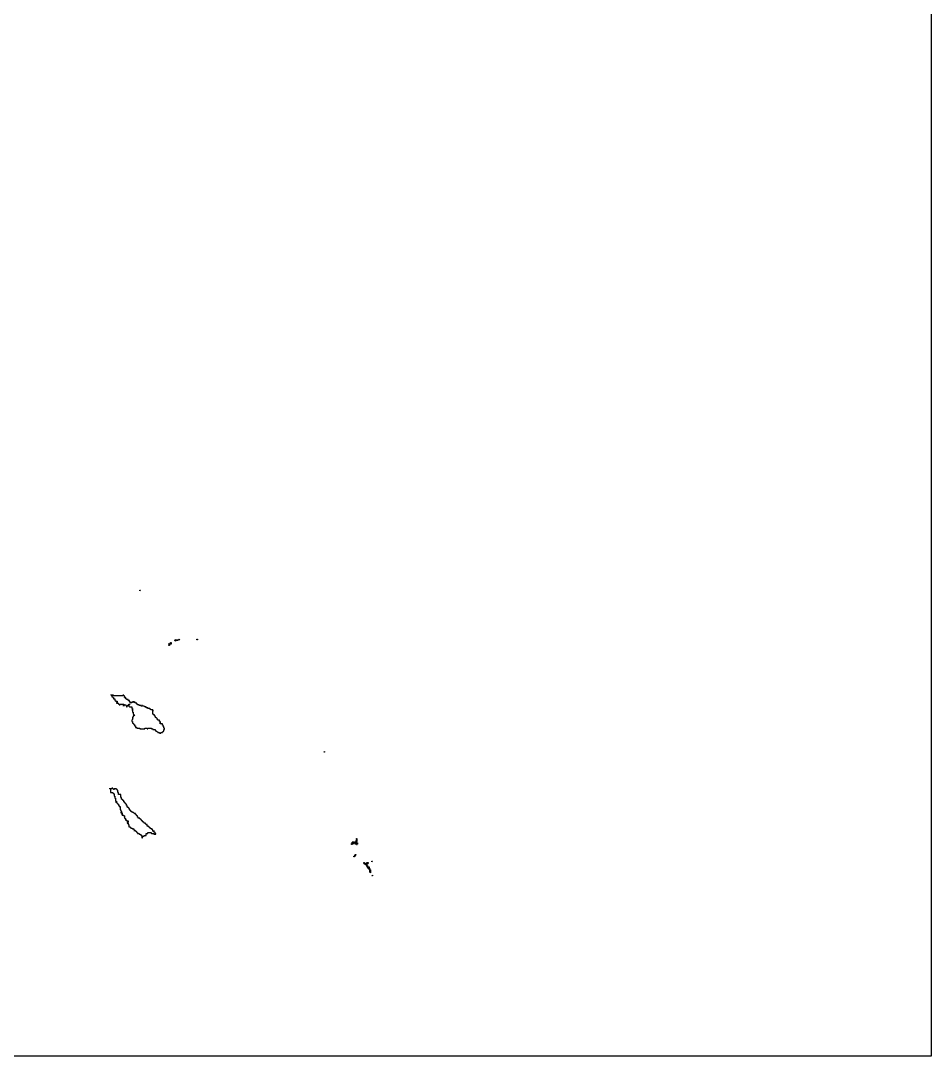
# Model space of a CAD drawing. Extents: x 7 to 605, y 7 to 778.
# Drawn here: x 305.9 to 605.2, y 7.1 to 347.2 of the extents above; entities that cross this region are included whole.
import ezdxf

# ---------------------------------------------------------------- set-up
doc = ezdxf.new("R2010")
doc.units = 0
doc.header["$MEASUREMENT"] = 0
doc.layers.add('STATE', color=7, linetype='CONTINUOUS')

# ---------------------------------------------------------------- blocks, each defined once
blk = doc.blocks.new('BLOCK_2')
at = {"layer": 'STATE'}
for points in [[(6.72, 7.12), (6.72, 778.08), (605.17, 778.08), (605.17, 7.12), (6.72, 7.12)], [(345.06, 160.02), (345.06, 160.26), (345.3, 160.26), (345.06, 160.02)], [(355.13, 142.49), (355.13, 142.73), (355.13, 142.97), (355.38, 142.97), (355.38, 142.73), (355.38, 142.49), (355.13, 142.49)], [(356.81, 143.45), (356.57, 143.69), (356.57, 143.93), (356.81, 143.69), (356.81, 143.45)], [(357.29, 143.69), (356.81, 143.93), (357.29, 143.93), (357.54, 143.93), (357.54, 143.69), (357.29, 143.69)], [(357.77, 143.93), (358.01, 144.17), (358.25, 143.93), (358.01, 143.93), (357.77, 143.93)], [(363.77, 143.93), (363.77, 144.17), (364.01, 144.17), (364.01, 143.93), (363.77, 143.93)], [(354.66, 142.49), (354.66, 142.73), (354.89, 142.49), (354.66, 142.49)], [(354.66, 142.01), (354.66, 142.25), (354.89, 142.25), (354.89, 142.01), (354.66, 142.01)], [(354.89, 142.49), (354.89, 142.73), (355.13, 142.49), (354.89, 142.49)], [(405.53, 106.97), (405.77, 107.21), (405.77, 106.97), (405.53, 106.97)], [(416.32, 78.41), (416.32, 78.65), (416.56, 78.65), (416.32, 78.41)], [(414.64, 76.73), (414.64, 76.97), (414.88, 76.97), (414.88, 76.73), (414.64, 76.73)], [(414.88, 76.97), (414.88, 77.21), (414.88, 77.45), (415.12, 77.45), (415.36, 77.45), (415.36, 77.21), (415.36, 76.97), (415.12, 76.97), (414.88, 76.97)], [(415.36, 72.65), (415.36, 72.89), (415.6, 72.89), (415.84, 73.13), (415.84, 73.37), (416.08, 73.37), (416.08, 73.13), (415.84, 73.13), (415.84, 72.89), (415.6, 72.89), (415.6, 72.65), (415.36, 72.65)], [(418.72, 70.49), (418.72, 70.73), (418.96, 70.73), (418.96, 70.49), (418.72, 70.49)], [(419.2, 70.01), (419.2, 70.25), (418.96, 70.25), (418.96, 70.49), (419.2, 70.49), (419.44, 70.49), (419.68, 70.49), (419.68, 70.73), (419.92, 70.73), (420.16, 70.73), (420.16, 70.49), (419.92, 70.49), (419.92, 70.25), (419.68, 70.25), (419.68, 70.01), (419.68, 69.77), (419.92, 69.77), (419.92, 69.53), (419.92, 69.29), (420.16, 69.29), (420.4, 69.29), (420.4, 69.05), (420.16, 68.81), (419.68, 69.53), (419.44, 70.01), (419.2, 70.01)], [(420.64, 67.61), (420.64, 67.85), (420.64, 68.09), (420.4, 68.57), (420.16, 68.81), (420.4, 68.81), (420.64, 68.81), (420.64, 68.57), (420.64, 68.33), (420.88, 68.33), (420.88, 68.09), (420.88, 67.85), (420.88, 67.61), (420.88, 67.37), (420.64, 67.61)], [(421.36, 70.97), (421.36, 71.21), (421.6, 71.21), (421.36, 70.97)], [(421.36, 66.41), (421.6, 66.65), (421.6, 66.41), (421.36, 66.41)]]:
    blk.add_lwpolyline(points, dxfattribs=at)
at = {"layer": 'STATE', "color": 2}
for points, knots in [([(335.7, 125.69), (335.7, 125.69), (335.94, 125.69), (335.94, 125.69), (335.94, 125.69), (336.18, 125.69), (336.18, 125.69), (336.18, 125.69), (336.42, 125.69), (336.42, 125.69), (336.42, 125.69), (336.42, 125.45), (336.42, 125.45), (336.42, 125.45), (336.42, 125.69), (336.42, 125.69), (336.42, 125.69), (336.42, 125.45), (336.42, 125.45), (336.42, 125.45), (336.66, 125.45), (336.66, 125.45), (336.66, 125.45), (336.9, 125.45), (336.9, 125.45), (336.9, 125.45), (337.14, 125.45), (337.14, 125.45), (337.14, 125.45), (337.38, 125.45), (337.38, 125.45), (337.38, 125.45), (337.62, 125.45), (337.62, 125.45), (337.62, 125.45), (337.86, 125.45), (337.86, 125.45), (337.86, 125.45), (337.86, 125.69), (337.86, 125.69), (337.86, 125.69), (337.86, 125.45), (337.86, 125.45), (337.86, 125.45), (338.1, 125.45), (338.1, 125.45), (338.1, 125.45), (338.34, 125.45), (338.34, 125.45), (338.34, 125.45), (338.58, 125.45), (338.58, 125.45), (338.58, 125.45), (338.82, 125.45), (338.82, 125.45), (338.82, 125.45), (339.06, 125.45), (339.06, 125.45), (339.06, 125.45), (339.3, 125.45), (339.3, 125.45), (339.3, 125.45), (339.54, 125.45), (339.54, 125.45), (339.54, 125.45), (339.54, 125.69), (339.54, 125.69), (339.54, 125.69), (339.78, 125.69), (339.78, 125.69), (339.78, 125.69), (339.78, 125.45), (339.78, 125.45), (339.78, 125.45), (340.02, 125.45), (340.02, 125.45), (340.02, 125.45), (340.02, 125.21), (340.02, 125.21), (340.02, 125.21), (340.02, 124.97), (340.02, 124.97), (340.02, 124.97), (340.26, 124.97), (340.26, 124.97), (340.26, 124.97), (340.26, 124.73), (340.26, 124.73), (340.26, 124.73), (340.26, 124.97), (340.26, 124.97), (340.26, 124.97), (340.5, 124.97), (340.5, 124.97), (340.5, 124.97), (340.5, 124.73), (340.5, 124.73), (340.5, 124.73), (340.5, 124.49), (340.5, 124.49), (340.5, 124.49), (340.74, 124.49), (340.74, 124.49), (340.74, 124.49), (340.74, 124.25), (340.74, 124.25), (340.74, 124.25), (340.98, 124.25), (340.98, 124.25), (340.98, 124.25), (341.22, 124.25), (341.22, 124.25), (341.22, 124.25), (341.22, 124.01), (341.22, 124.01), (341.22, 124.01), (341.46, 124.01), (341.46, 124.01), (341.46, 124.01), (341.7, 124.01), (341.7, 124.01), (341.7, 124.01), (341.7, 123.77), (341.7, 123.77), (341.7, 123.77), (341.46, 123.77), (341.46, 123.77), (341.46, 123.77), (341.7, 123.77), (341.7, 123.77), (341.7, 123.77), (341.7, 123.53), (341.7, 123.53), (341.7, 123.53), (341.94, 123.53), (341.94, 123.53), (341.94, 123.53), (341.94, 123.29), (341.94, 123.29), (341.94, 123.29), (341.7, 123.29), (341.7, 123.29), (341.7, 123.29), (341.94, 123.29), (341.94, 123.29), (341.94, 123.29), (342.18, 123.05), (342.18, 123.05), (342.18, 123.05), (342.18, 123.29), (342.18, 123.29), (342.18, 123.29), (342.42, 123.29), (342.42, 123.29), (342.42, 123.29), (342.18, 123.29), (342.18, 123.29), (342.18, 123.29), (342.42, 123.29), (342.42, 123.29), (342.42, 123.29), (342.42, 123.53), (342.42, 123.53), (342.42, 123.53), (342.42, 123.29), (342.42, 123.29), (342.42, 123.29), (342.66, 123.29), (342.66, 123.29), (342.66, 123.29), (342.66, 123.53), (342.66, 123.53), (342.66, 123.53), (342.9, 123.53), (342.9, 123.53), (342.9, 123.53), (343.14, 123.53), (343.14, 123.53), (343.14, 123.53), (343.14, 123.77), (343.14, 123.77), (343.14, 123.77), (343.14, 123.53), (343.14, 123.53), (343.14, 123.53), (343.14, 123.29), (343.14, 123.29), (343.14, 123.29), (343.38, 123.29), (343.38, 123.29), (343.38, 123.29), (343.62, 123.29), (343.62, 123.29), (343.62, 123.29), (343.62, 123.05), (343.62, 123.05), (343.62, 123.05), (343.86, 123.05), (343.86, 123.05), (343.86, 123.05), (344.1, 123.05), (344.1, 123.05), (344.1, 123.05), (344.1, 122.81), (344.1, 122.81), (344.1, 122.81), (344.34, 122.81), (344.34, 122.81), (344.34, 122.81), (344.34, 122.57), (344.34, 122.57), (344.34, 122.57), (344.58, 122.57), (344.58, 122.57), (344.58, 122.57), (344.82, 122.57), (344.82, 122.57), (344.82, 122.57), (344.82, 122.33), (344.82, 122.33), (344.82, 122.33), (345.06, 122.33), (345.06, 122.33), (345.06, 122.33), (345.3, 122.33), (345.3, 122.33), (345.3, 122.33), (345.54, 122.33), (345.54, 122.33), (345.54, 122.33), (345.54, 122.09), (345.54, 122.09), (345.54, 122.09), (345.78, 122.09), (345.78, 122.09), (345.78, 122.09), (345.78, 122.33), (345.78, 122.33), (345.78, 122.33), (346.02, 122.33), (346.02, 122.33), (346.02, 122.33), (346.02, 122.09), (346.02, 122.09), (346.02, 122.09), (346.26, 122.09), (346.26, 122.09), (346.26, 122.09), (346.5, 122.09), (346.5, 122.09), (346.5, 122.09), (346.74, 121.85), (346.74, 121.85), (346.74, 121.85), (346.98, 121.85), (346.98, 121.85), (346.98, 121.85), (347.22, 121.85), (347.22, 121.85), (347.22, 121.85), (347.22, 121.61), (347.22, 121.61), (347.22, 121.61), (347.46, 121.61), (347.46, 121.61), (347.46, 121.61), (347.7, 121.61), (347.7, 121.61), (347.7, 121.61), (347.7, 121.37), (347.7, 121.37), (347.7, 121.37), (347.94, 121.37), (347.94, 121.37), (347.94, 121.37), (348.18, 121.61), (348.18, 121.61), (348.18, 121.61), (348.18, 121.37), (348.18, 121.37), (348.18, 121.37), (348.42, 121.37), (348.42, 121.37), (348.42, 121.37), (348.42, 121.13), (348.42, 121.13), (348.42, 121.13), (348.66, 121.13), (348.66, 121.13), (348.66, 121.13), (348.66, 120.89), (348.66, 120.89), (348.66, 120.89), (348.9, 120.89), (348.9, 120.89), (348.9, 120.89), (348.9, 121.13), (348.9, 121.13), (348.9, 121.13), (348.9, 120.89), (348.9, 120.89), (348.9, 120.89), (349.14, 120.89), (349.14, 120.89), (349.14, 120.89), (349.38, 120.89), (349.38, 120.89), (349.38, 120.89), (349.38, 120.65), (349.38, 120.65), (349.38, 120.65), (349.62, 120.65), (349.62, 120.65), (349.62, 120.65), (349.38, 120.65), (349.38, 120.65), (349.38, 120.65), (349.38, 120.41), (349.38, 120.41), (349.38, 120.41), (349.38, 120.17), (349.38, 120.17), (349.38, 120.17), (349.38, 119.93), (349.38, 119.93), (349.38, 119.93), (349.38, 119.69), (349.38, 119.69), (349.38, 119.69), (349.38, 119.45), (349.38, 119.45), (349.38, 119.45), (349.62, 119.45), (349.62, 119.45), (349.62, 119.45), (349.62, 119.21), (349.62, 119.21), (349.62, 119.21), (349.86, 119.21), (349.86, 119.21), (349.86, 119.21), (349.86, 118.97), (349.86, 118.97), (349.86, 118.97), (350.1, 118.97), (350.1, 118.97), (350.1, 118.97), (350.1, 118.73), (350.1, 118.73), (350.1, 118.73), (350.1, 118.49), (350.1, 118.49), (350.1, 118.49), (350.34, 118.49), (350.34, 118.49), (350.34, 118.49), (350.34, 118.25), (350.34, 118.25), (350.34, 118.25), (350.58, 118.25), (350.58, 118.25), (350.58, 118.25), (350.82, 118.01), (350.82, 118.01), (350.82, 118.01), (350.82, 117.77), (350.82, 117.77), (350.82, 117.77), (351.06, 117.77), (351.06, 117.77), (351.06, 117.77), (351.06, 117.53), (351.06, 117.53), (351.06, 117.53), (351.3, 117.53), (351.3, 117.53), (351.3, 117.53), (351.54, 117.53), (351.54, 117.53), (351.54, 117.53), (351.54, 117.29), (351.54, 117.29), (351.54, 117.29), (351.54, 117.05), (351.54, 117.05), (351.54, 117.05), (351.78, 117.05), (351.78, 117.05), (351.78, 117.05), (351.78, 116.81), (351.78, 116.81), (351.78, 116.81), (352.02, 116.81), (352.02, 116.81), (352.02, 116.81), (351.78, 116.81), (351.78, 116.81), (351.78, 116.81), (351.78, 116.57), (351.78, 116.57), (351.78, 116.57), (351.78, 116.33), (351.78, 116.33), (351.78, 116.33), (352.02, 116.33), (352.02, 116.33), (352.02, 116.33), (352.02, 116.57), (352.02, 116.57), (352.02, 116.57), (352.02, 116.33), (352.02, 116.33), (352.02, 116.33), (352.26, 116.33), (352.26, 116.33), (352.26, 116.33), (352.5, 116.33), (352.5, 116.33), (352.5, 116.33), (352.5, 116.09), (352.5, 116.09), (352.5, 116.09), (352.5, 115.85), (352.5, 115.85), (352.5, 115.85), (352.74, 115.85), (352.74, 115.85), (352.74, 115.85), (352.74, 115.61), (352.74, 115.61), (352.74, 115.61), (352.98, 115.37), (352.98, 115.37), (352.98, 115.37), (352.98, 115.13), (352.98, 115.13), (352.98, 115.13), (352.98, 114.89), (352.98, 114.89), (352.98, 114.89), (353.21, 114.89), (353.21, 114.89), (353.21, 114.89), (353.21, 114.65), (353.21, 114.65), (353.21, 114.65), (353.21, 114.41), (353.21, 114.41), (353.21, 114.41), (352.98, 114.41), (352.98, 114.41), (352.98, 114.41), (352.98, 114.17), (352.98, 114.17), (352.98, 114.17), (352.98, 113.93), (352.98, 113.93), (352.98, 113.93), (352.74, 113.93), (352.74, 113.93), (352.74, 113.93), (352.74, 113.69), (352.74, 113.69), (352.74, 113.69), (352.5, 113.69), (352.5, 113.69), (352.5, 113.69), (352.5, 113.45), (352.5, 113.45), (352.5, 113.45), (352.26, 113.45), (352.26, 113.45), (352.26, 113.45), (352.02, 113.45), (352.02, 113.45), (352.02, 113.45), (352.02, 113.21), (352.02, 113.21), (352.02, 113.21), (351.78, 113.21), (351.78, 113.21), (351.78, 113.21), (351.54, 113.21), (351.54, 113.21), (351.54, 113.21), (351.54, 113.45), (351.54, 113.45), (351.54, 113.45), (351.3, 113.45), (351.3, 113.45), (351.3, 113.45), (351.06, 113.45), (351.06, 113.45), (351.06, 113.45), (351.06, 113.69), (351.06, 113.69), (351.06, 113.69), (350.82, 113.69), (350.82, 113.69), (350.82, 113.69), (350.58, 113.93), (350.58, 113.93), (350.58, 113.93), (350.34, 113.93), (350.34, 113.93), (350.34, 113.93), (350.34, 114.17), (350.34, 114.17), (350.34, 114.17), (350.1, 114.17), (350.1, 114.17), (350.1, 114.17), (350.1, 114.41), (350.1, 114.41), (350.1, 114.41), (349.86, 114.41), (349.86, 114.41), (349.86, 114.41), (349.62, 114.41), (349.62, 114.41), (349.62, 114.41), (349.38, 114.41), (349.38, 114.41), (349.38, 114.41), (349.38, 114.65), (349.38, 114.65), (349.38, 114.65), (349.14, 114.65), (349.14, 114.65), (349.14, 114.65), (348.9, 114.65), (348.9, 114.65), (348.9, 114.65), (348.9, 114.89), (348.9, 114.89), (348.9, 114.89), (348.66, 114.89), (348.66, 114.89), (348.66, 114.89), (348.42, 114.89), (348.42, 114.89), (348.42, 114.89), (348.18, 114.89), (348.18, 114.89), (348.18, 114.89), (347.94, 114.89), (347.94, 114.89), (347.94, 114.89), (347.94, 114.65), (347.94, 114.65), (347.94, 114.65), (347.94, 114.89), (347.94, 114.89), (347.94, 114.89), (347.7, 114.89), (347.7, 114.89), (347.7, 114.89), (347.7, 114.65), (347.7, 114.65), (347.7, 114.65), (347.46, 114.65), (347.46, 114.65), (347.46, 114.65), (347.46, 114.89), (347.46, 114.89), (347.46, 114.89), (347.22, 114.89), (347.22, 114.89), (347.22, 114.89), (346.98, 114.89), (346.98, 114.89), (346.98, 114.89), (346.74, 114.89), (346.74, 114.89), (346.74, 114.89), (346.74, 114.65), (346.74, 114.65), (346.74, 114.65), (346.5, 114.65), (346.5, 114.65), (346.5, 114.65), (346.26, 114.65), (346.26, 114.65), (346.26, 114.65), (346.02, 114.65), (346.02, 114.65), (346.02, 114.65), (345.78, 114.65), (345.78, 114.65), (345.78, 114.65), (345.54, 114.65), (345.54, 114.65), (345.54, 114.65), (345.3, 114.65), (345.3, 114.65), (345.3, 114.65), (345.06, 114.65), (345.06, 114.65), (345.06, 114.65), (345.06, 114.89), (345.06, 114.89), (345.06, 114.89), (344.82, 114.89), (344.82, 114.89), (344.82, 114.89), (344.58, 114.89), (344.58, 114.89), (344.58, 114.89), (344.34, 114.89), (344.34, 114.89), (344.34, 114.89), (344.1, 114.89), (344.1, 114.89), (344.1, 114.89), (344.1, 115.13), (344.1, 115.13), (344.1, 115.13), (343.86, 115.13), (343.86, 115.13), (343.86, 115.13), (343.62, 115.13), (343.62, 115.13), (343.62, 115.13), (343.62, 115.37), (343.62, 115.37), (343.62, 115.37), (343.62, 115.61), (343.62, 115.61), (343.62, 115.61), (343.38, 115.61), (343.38, 115.61), (343.38, 115.61), (343.38, 115.85), (343.38, 115.85), (343.38, 115.85), (343.38, 116.09), (343.38, 116.09), (343.38, 116.09), (343.14, 116.09), (343.14, 116.09), (343.14, 116.09), (343.14, 116.33), (343.14, 116.33), (343.14, 116.33), (342.9, 116.33), (342.9, 116.33), (342.9, 116.33), (342.9, 116.57), (342.9, 116.57), (342.9, 116.57), (342.66, 116.57), (342.66, 116.57), (342.66, 116.57), (342.66, 116.81), (342.66, 116.81), (342.66, 116.81), (342.66, 117.05), (342.66, 117.05), (342.66, 117.05), (342.42, 117.05), (342.42, 117.05), (342.42, 117.05), (342.66, 117.05), (342.66, 117.05), (342.66, 117.05), (342.42, 117.05), (342.42, 117.05), (342.42, 117.05), (342.42, 117.29), (342.42, 117.29), (342.42, 117.29), (342.42, 117.53), (342.42, 117.53), (342.42, 117.53), (342.66, 117.77), (342.66, 117.77), (342.66, 117.77), (342.66, 118.01), (342.66, 118.01), (342.66, 118.01), (342.9, 118.25), (342.9, 118.25), (342.9, 118.25), (342.66, 118.25), (342.66, 118.25), (342.66, 118.25), (342.66, 118.49), (342.66, 118.49), (342.66, 118.49), (342.9, 118.49), (342.9, 118.49), (342.9, 118.49), (342.9, 118.73), (342.9, 118.73), (342.9, 118.73), (342.9, 118.97), (342.9, 118.97), (342.9, 118.97), (343.14, 118.97), (343.14, 118.97), (343.14, 118.97), (343.38, 119.21), (343.38, 119.21), (343.38, 119.21), (343.14, 119.21), (343.14, 119.21), (343.14, 119.21), (343.14, 119.45), (343.14, 119.45), (343.14, 119.45), (343.14, 119.21), (343.14, 119.21), (343.14, 119.21), (343.14, 119.45), (343.14, 119.45), (343.14, 119.45), (342.9, 119.45), (342.9, 119.45), (342.9, 119.45), (342.9, 119.69), (342.9, 119.69), (342.9, 119.69), (342.9, 119.93), (342.9, 119.93), (342.9, 119.93), (342.9, 120.17), (342.9, 120.17), (342.9, 120.17), (342.66, 120.17), (342.66, 120.17), (342.66, 120.17), (342.66, 120.41), (342.66, 120.41), (342.66, 120.41), (342.66, 120.65), (342.66, 120.65), (342.66, 120.65), (342.66, 120.89), (342.66, 120.89), (342.66, 120.89), (342.42, 120.89), (342.42, 120.89), (342.42, 120.89), (342.66, 120.89), (342.66, 120.89), (342.66, 120.89), (342.66, 121.13), (342.66, 121.13), (342.66, 121.13), (342.66, 121.37), (342.66, 121.37), (342.66, 121.37), (342.42, 121.37), (342.42, 121.37), (342.42, 121.37), (342.42, 121.61), (342.42, 121.61), (342.42, 121.61), (342.42, 121.85), (342.42, 121.85), (342.42, 121.85), (342.18, 121.85), (342.18, 121.85), (342.18, 121.85), (341.94, 121.85), (341.94, 121.85), (341.94, 121.85), (341.7, 121.85), (341.7, 121.85), (341.7, 121.85), (341.46, 122.09), (341.46, 122.09), (341.46, 122.09), (341.46, 122.33), (341.46, 122.33), (341.46, 122.33), (341.46, 122.57), (341.46, 122.57), (341.46, 122.57), (341.46, 122.33), (341.46, 122.33), (341.46, 122.33), (341.46, 122.57), (341.46, 122.57), (341.46, 122.57), (341.7, 122.57), (341.7, 122.57), (341.7, 122.57), (341.7, 122.81), (341.7, 122.81), (341.7, 122.81), (341.46, 122.81), (341.46, 122.81), (341.46, 122.81), (341.46, 122.57), (341.46, 122.57), (341.46, 122.57), (341.22, 122.57), (341.22, 122.57), (341.22, 122.57), (341.22, 122.33), (341.22, 122.33), (341.22, 122.33), (340.98, 122.33), (340.98, 122.33), (340.98, 122.33), (340.98, 122.09), (340.98, 122.09), (340.98, 122.09), (340.98, 121.85), (340.98, 121.85), (340.98, 121.85), (340.74, 121.85), (340.74, 121.85), (340.74, 121.85), (340.74, 122.09), (340.74, 122.09), (340.74, 122.09), (340.74, 122.33), (340.74, 122.33), (340.74, 122.33), (340.5, 122.33), (340.5, 122.33), (340.5, 122.33), (340.5, 122.57), (340.5, 122.57), (340.5, 122.57), (340.26, 122.57), (340.26, 122.57), (340.26, 122.57), (340.26, 122.33), (340.26, 122.33), (340.26, 122.33), (340.26, 122.57), (340.26, 122.57), (340.26, 122.57), (340.02, 122.57), (340.02, 122.57), (340.02, 122.57), (340.02, 122.33), (340.02, 122.33), (340.02, 122.33), (339.78, 122.33), (339.78, 122.33), (339.78, 122.33), (339.54, 122.33), (339.54, 122.33), (339.54, 122.33), (339.78, 122.33), (339.78, 122.33), (339.78, 122.33), (339.78, 122.57), (339.78, 122.57), (339.78, 122.57), (339.78, 122.81), (339.78, 122.81), (339.78, 122.81), (339.54, 122.81), (339.54, 122.81), (339.54, 122.81), (339.3, 122.81), (339.3, 122.81), (339.3, 122.81), (339.3, 122.57), (339.3, 122.57), (339.3, 122.57), (339.06, 122.81), (339.06, 122.81), (339.06, 122.81), (338.82, 122.81), (338.82, 122.81), (338.82, 122.81), (338.58, 122.81), (338.58, 122.81), (338.58, 122.81), (338.58, 122.57), (338.58, 122.57), (338.58, 122.57), (338.34, 122.57), (338.34, 122.57), (338.34, 122.57), (338.34, 122.81), (338.34, 122.81), (338.34, 122.81), (338.1, 122.81), (338.1, 122.81), (338.1, 122.81), (338.1, 123.05), (338.1, 123.05), (338.1, 123.05), (337.86, 123.05), (337.86, 123.05), (337.86, 123.05), (337.62, 123.05), (337.62, 123.05), (337.62, 123.05), (337.38, 123.05), (337.38, 123.05), (337.38, 123.05), (337.38, 123.29), (337.38, 123.29), (337.38, 123.29), (337.62, 123.29), (337.62, 123.29), (337.62, 123.29), (337.62, 123.53), (337.62, 123.53), (337.62, 123.53), (337.62, 123.77), (337.62, 123.77), (337.62, 123.77), (337.38, 123.77), (337.38, 123.77), (337.38, 123.77), (337.38, 123.53), (337.38, 123.53), (337.38, 123.53), (337.38, 123.77), (337.38, 123.77), (337.38, 123.77), (337.14, 123.77), (337.14, 123.77), (337.14, 123.77), (337.14, 124.01), (337.14, 124.01), (337.14, 124.01), (336.9, 124.01), (336.9, 124.01), (336.9, 124.01), (336.9, 124.25), (336.9, 124.25), (336.9, 124.25), (336.9, 124.49), (336.9, 124.49), (336.9, 124.49), (336.66, 124.49), (336.66, 124.49), (336.66, 124.49), (336.42, 124.49), (336.42, 124.49), (336.42, 124.49), (336.42, 124.73), (336.42, 124.73), (336.42, 124.73), (336.42, 124.97), (336.42, 124.97), (336.42, 124.97), (336.18, 124.97), (336.18, 124.97), (336.18, 124.97), (336.18, 125.21), (336.18, 125.21), (336.18, 125.21), (335.94, 125.21), (335.94, 125.21), (335.94, 125.21), (335.94, 125.45), (335.94, 125.45), (335.94, 125.45), (335.7, 125.69), (335.7, 125.69), (335.7, 125.69), (335.7, 125.93), (335.7, 125.93), (335.7, 125.93), (335.7, 125.69), (335.7, 125.69), (335.7, 125.69), (335.7, 125.93), (335.7, 125.93), (335.7, 125.93), (335.7, 125.69), (335.7, 125.69)], [0, 0, 0, 0, 1, 1, 1, 2, 2, 2, 3, 3, 3, 4, 4, 4, 5, 5, 5, 6, 6, 6, 7, 7, 7, 8, 8, 8, 9, 9, 9, 10, 10, 10, 11, 11, 11, 12, 12, 12, 13, 13, 13, 14, 14, 14, 15, 15, 15, 16, 16, 16, 17, 17, 17, 18, 18, 18, 19, 19, 19, 20, 20, 20, 21, 21, 21, 22, 22, 22, 23, 23, 23, 24, 24, 24, 25, 25, 25, 26, 26, 26, 27, 27, 27, 28, 28, 28, 29, 29, 29, 30, 30, 30, 31, 31, 31, 32, 32, 32, 33, 33, 33, 34, 34, 34, 35, 35, 35, 36, 36, 36, 37, 37, 37, 38, 38, 38, 39, 39, 39, 40, 40, 40, 41, 41, 41, 42, 42, 42, 43, 43, 43, 44, 44, 44, 45, 45, 45, 46, 46, 46, 47, 47, 47, 48, 48, 48, 49, 49, 49, 50, 50, 50, 51, 51, 51, 52, 52, 52, 53, 53, 53, 54, 54, 54, 55, 55, 55, 56, 56, 56, 57, 57, 57, 58, 58, 58, 59, 59, 59, 60, 60, 60, 61, 61, 61, 62, 62, 62, 63, 63, 63, 64, 64, 64, 65, 65, 65, 66, 66, 66, 67, 67, 67, 68, 68, 68, 69, 69, 69, 70, 70, 70, 71, 71, 71, 72, 72, 72, 73, 73, 73, 74, 74, 74, 75, 75, 75, 76, 76, 76, 77, 77, 77, 78, 78, 78, 79, 79, 79, 80, 80, 80, 81, 81, 81, 82, 82, 82, 83, 83, 83, 84, 84, 84, 85, 85, 85, 86, 86, 86, 87, 87, 87, 88, 88, 88, 89, 89, 89, 90, 90, 90, 91, 91, 91, 92, 92, 92, 93, 93, 93, 94, 94, 94, 95, 95, 95, 96, 96, 96, 97, 97, 97, 98, 98, 98, 99, 99, 99, 100, 100, 100, 101, 101, 101, 102, 102, 102, 103, 103, 103, 104, 104, 104, 105, 105, 105, 106, 106, 106, 107, 107, 107, 108, 108, 108, 109, 109, 109, 110, 110, 110, 111, 111, 111, 112, 112, 112, 113, 113, 113, 114, 114, 114, 115, 115, 115, 116, 116, 116, 117, 117, 117, 118, 118, 118, 119, 119, 119, 120, 120, 120, 121, 121, 121, 122, 122, 122, 123, 123, 123, 124, 124, 124, 125, 125, 125, 126, 126, 126, 127, 127, 127, 128, 128, 128, 129, 129, 129, 130, 130, 130, 131, 131, 131, 132, 132, 132, 133, 133, 133, 134, 134, 134, 135, 135, 135, 136, 136, 136, 137, 137, 137, 138, 138, 138, 139, 139, 139, 140, 140, 140, 141, 141, 141, 142, 142, 142, 143, 143, 143, 144, 144, 144, 145, 145, 145, 146, 146, 146, 147, 147, 147, 148, 148, 148, 149, 149, 149, 150, 150, 150, 151, 151, 151, 152, 152, 152, 153, 153, 153, 154, 154, 154, 155, 155, 155, 156, 156, 156, 157, 157, 157, 158, 158, 158, 159, 159, 159, 160, 160, 160, 161, 161, 161, 162, 162, 162, 163, 163, 163, 164, 164, 164, 165, 165, 165, 166, 166, 166, 167, 167, 167, 168, 168, 168, 169, 169, 169, 170, 170, 170, 171, 171, 171, 172, 172, 172, 173, 173, 173, 174, 174, 174, 175, 175, 175, 176, 176, 176, 177, 177, 177, 178, 178, 178, 179, 179, 179, 180, 180, 180, 181, 181, 181, 182, 182, 182, 183, 183, 183, 184, 184, 184, 185, 185, 185, 186, 186, 186, 187, 187, 187, 188, 188, 188, 189, 189, 189, 190, 190, 190, 191, 191, 191, 192, 192, 192, 193, 193, 193, 194, 194, 194, 195, 195, 195, 196, 196, 196, 197, 197, 197, 198, 198, 198, 199, 199, 199, 200, 200, 200, 201, 201, 201, 202, 202, 202, 203, 203, 203, 204, 204, 204, 205, 205, 205, 206, 206, 206, 207, 207, 207, 208, 208, 208, 209, 209, 209, 210, 210, 210, 211, 211, 211, 212, 212, 212, 213, 213, 213, 214, 214, 214, 215, 215, 215, 216, 216, 216, 217, 217, 217, 218, 218, 218, 219, 219, 219, 220, 220, 220, 221, 221, 221, 222, 222, 222, 223, 223, 223, 224, 224, 224, 225, 225, 225, 226, 226, 226, 227, 227, 227, 228, 228, 228, 229, 229, 229, 230, 230, 230, 231, 231, 231, 232, 232, 232, 233, 233, 233, 234, 234, 234, 235, 235, 235, 236, 236, 236, 237, 237, 237, 238, 238, 238, 239, 239, 239, 240, 240, 240, 241, 241, 241, 242, 242, 242, 243, 243, 243, 244, 244, 244, 245, 245, 245, 246, 246, 246, 247, 247, 247, 248, 248, 248, 249, 249, 249, 250, 250, 250, 251, 251, 251, 252, 252, 252, 253, 253, 253, 254, 254, 254, 255, 255, 255, 256, 256, 256, 257, 257, 257, 258, 258, 258, 259, 259, 259, 260, 260, 260, 261, 261, 261, 262, 262, 262, 263, 263, 263, 264, 264, 264, 265, 265, 265, 266, 266, 266, 267, 267, 267, 268, 268, 268, 269, 269, 269, 270, 270, 270, 271, 271, 271, 272, 272, 272, 273, 273, 273, 274, 274, 274, 275, 275, 275, 276, 276, 276, 277, 277, 277, 278, 278, 278, 279, 279, 279, 280, 280, 280, 281, 281, 281, 282, 282, 282, 283, 283, 283, 284, 284, 284, 285, 285, 285, 286, 286, 286, 287, 287, 287, 288, 288, 288, 289, 289, 289, 290, 290, 290, 291, 291, 291, 292, 292, 292, 293, 293, 293, 294, 294, 294, 295, 295, 295, 296, 296, 296, 297, 297, 297, 298, 298, 298, 299, 299, 299, 300, 300, 300, 301, 301, 301, 302, 302, 302, 303, 303, 303, 304, 304, 304, 305, 305, 305, 306, 306, 306, 307, 307, 307, 308, 308, 308, 309, 309, 309, 310, 310, 310, 311, 311, 311, 312, 312, 312, 313, 313, 313, 314, 314, 314, 315, 315, 315, 316, 316, 316, 317, 317, 317, 318, 318, 318, 319, 319, 319, 320, 320, 320, 321, 321, 321, 322, 322, 322, 323, 323, 323, 324, 324, 324, 324]), ([(336.18, 95.21), (336.18, 95.21), (336.18, 94.97), (336.18, 94.97), (336.18, 94.97), (336.42, 94.97), (336.42, 94.97), (336.42, 94.97), (336.42, 94.73), (336.42, 94.73), (336.42, 94.73), (336.66, 94.73), (336.66, 94.73), (336.66, 94.73), (336.66, 94.97), (336.66, 94.97), (336.66, 94.97), (336.9, 94.97), (336.9, 94.97), (336.9, 94.97), (337.14, 94.97), (337.14, 94.97), (337.14, 94.97), (337.38, 94.97), (337.38, 94.97), (337.38, 94.97), (337.38, 94.73), (337.38, 94.73), (337.38, 94.73), (337.62, 94.73), (337.62, 94.73), (337.62, 94.73), (337.62, 94.49), (337.62, 94.49), (337.62, 94.49), (337.86, 94.49), (337.86, 94.49), (337.86, 94.49), (337.86, 94.25), (337.86, 94.25), (337.86, 94.25), (337.86, 94.01), (337.86, 94.01), (337.86, 94.01), (337.86, 93.77), (337.86, 93.77), (337.86, 93.77), (338.1, 93.77), (338.1, 93.77), (338.1, 93.77), (338.1, 93.53), (338.1, 93.53), (338.1, 93.53), (338.1, 93.29), (338.1, 93.29), (338.1, 93.29), (338.1, 93.05), (338.1, 93.05), (338.1, 93.05), (338.34, 93.05), (338.34, 93.05), (338.34, 93.05), (338.58, 93.05), (338.58, 93.05), (338.58, 93.05), (338.82, 93.05), (338.82, 93.05), (338.82, 93.05), (338.82, 92.81), (338.82, 92.81), (338.82, 92.81), (338.82, 92.57), (338.82, 92.57), (338.82, 92.57), (338.82, 92.33), (338.82, 92.33), (338.82, 92.33), (338.82, 92.09), (338.82, 92.09), (338.82, 92.09), (339.06, 92.09), (339.06, 92.09), (339.06, 92.09), (339.06, 91.85), (339.06, 91.85), (339.06, 91.85), (339.06, 91.61), (339.06, 91.61), (339.06, 91.61), (339.3, 91.61), (339.3, 91.61), (339.3, 91.61), (339.3, 91.37), (339.3, 91.37), (339.3, 91.37), (339.54, 91.37), (339.54, 91.37), (339.54, 91.37), (339.54, 91.13), (339.54, 91.13), (339.54, 91.13), (339.78, 91.13), (339.78, 91.13), (339.78, 91.13), (339.78, 90.89), (339.78, 90.89), (339.78, 90.89), (339.78, 90.65), (339.78, 90.65), (339.78, 90.65), (340.02, 90.65), (340.02, 90.65), (340.02, 90.65), (340.02, 90.41), (340.02, 90.41), (340.02, 90.41), (340.26, 90.41), (340.26, 90.41), (340.26, 90.41), (340.26, 90.17), (340.26, 90.17), (340.26, 90.17), (340.5, 90.17), (340.5, 90.17), (340.5, 90.17), (340.5, 89.93), (340.5, 89.93), (340.5, 89.93), (340.74, 89.93), (340.74, 89.93), (340.74, 89.93), (340.74, 89.69), (340.74, 89.69), (340.74, 89.69), (340.74, 89.45), (340.74, 89.45), (340.74, 89.45), (340.98, 89.45), (340.98, 89.45), (340.98, 89.45), (340.98, 89.21), (340.98, 89.21), (340.98, 89.21), (340.98, 88.97), (340.98, 88.97), (340.98, 88.97), (341.22, 88.97), (341.22, 88.97), (341.22, 88.97), (341.22, 88.73), (341.22, 88.73), (341.22, 88.73), (341.46, 88.73), (341.46, 88.73), (341.46, 88.73), (341.46, 88.49), (341.46, 88.49), (341.46, 88.49), (341.7, 88.49), (341.7, 88.49), (341.7, 88.49), (341.7, 88.25), (341.7, 88.25), (341.7, 88.25), (341.7, 88.01), (341.7, 88.01), (341.7, 88.01), (341.94, 88.01), (341.94, 88.01), (341.94, 88.01), (341.94, 87.77), (341.94, 87.77), (341.94, 87.77), (342.18, 87.77), (342.18, 87.77), (342.18, 87.77), (342.18, 87.53), (342.18, 87.53), (342.18, 87.53), (342.42, 87.53), (342.42, 87.53), (342.42, 87.53), (342.42, 87.29), (342.42, 87.29), (342.42, 87.29), (342.66, 87.29), (342.66, 87.29), (342.66, 87.29), (342.9, 87.29), (342.9, 87.29), (342.9, 87.29), (342.9, 87.05), (342.9, 87.05), (342.9, 87.05), (343.14, 87.05), (343.14, 87.05), (343.14, 87.05), (343.38, 86.81), (343.38, 86.81), (343.38, 86.81), (343.62, 86.81), (343.62, 86.81), (343.62, 86.81), (343.62, 86.57), (343.62, 86.57), (343.62, 86.57), (343.86, 86.57), (343.86, 86.57), (343.86, 86.57), (343.86, 86.33), (343.86, 86.33), (343.86, 86.33), (344.1, 86.33), (344.1, 86.33), (344.1, 86.33), (344.1, 86.09), (344.1, 86.09), (344.1, 86.09), (344.34, 86.09), (344.34, 86.09), (344.34, 86.09), (344.34, 85.85), (344.34, 85.85), (344.34, 85.85), (344.34, 85.61), (344.34, 85.61), (344.34, 85.61), (344.58, 85.61), (344.58, 85.61), (344.58, 85.61), (344.58, 85.37), (344.58, 85.37), (344.58, 85.37), (344.82, 85.37), (344.82, 85.37), (344.82, 85.37), (345.06, 85.37), (345.06, 85.37), (345.06, 85.37), (345.06, 85.13), (345.06, 85.13), (345.06, 85.13), (345.3, 85.13), (345.3, 85.13), (345.3, 85.13), (345.3, 84.89), (345.3, 84.89), (345.3, 84.89), (345.54, 84.89), (345.54, 84.89), (345.54, 84.89), (345.54, 84.65), (345.54, 84.65), (345.54, 84.65), (345.78, 84.65), (345.78, 84.65), (345.78, 84.65), (345.78, 84.41), (345.78, 84.41), (345.78, 84.41), (346.02, 84.41), (346.02, 84.41), (346.02, 84.41), (346.02, 84.17), (346.02, 84.17), (346.02, 84.17), (346.26, 84.17), (346.26, 84.17), (346.26, 84.17), (346.26, 83.93), (346.26, 83.93), (346.26, 83.93), (346.5, 83.93), (346.5, 83.93), (346.5, 83.93), (346.5, 83.69), (346.5, 83.69), (346.5, 83.69), (346.74, 83.69), (346.74, 83.69), (346.74, 83.69), (346.98, 83.69), (346.98, 83.69), (346.98, 83.69), (346.98, 83.45), (346.98, 83.45), (346.98, 83.45), (347.22, 83.21), (347.22, 83.21), (347.22, 83.21), (347.46, 83.21), (347.46, 83.21), (347.46, 83.21), (347.46, 82.97), (347.46, 82.97), (347.46, 82.97), (347.46, 82.73), (347.46, 82.73), (347.46, 82.73), (347.7, 82.73), (347.7, 82.73), (347.7, 82.73), (347.94, 82.73), (347.94, 82.73), (347.94, 82.73), (347.94, 82.49), (347.94, 82.49), (347.94, 82.49), (348.18, 82.49), (348.18, 82.49), (348.18, 82.49), (348.18, 82.25), (348.18, 82.25), (348.18, 82.25), (348.42, 82.25), (348.42, 82.25), (348.42, 82.25), (348.42, 82.01), (348.42, 82.01), (348.42, 82.01), (348.66, 82.01), (348.66, 82.01), (348.66, 82.01), (348.66, 81.77), (348.66, 81.77), (348.66, 81.77), (348.9, 81.77), (348.9, 81.77), (348.9, 81.77), (349.14, 81.77), (349.14, 81.77), (349.14, 81.77), (349.14, 81.53), (349.14, 81.53), (349.14, 81.53), (349.38, 81.53), (349.38, 81.53), (349.38, 81.53), (349.38, 81.29), (349.38, 81.29), (349.38, 81.29), (349.38, 81.05), (349.38, 81.05), (349.38, 81.05), (349.62, 81.05), (349.62, 81.05), (349.62, 81.05), (349.86, 81.05), (349.86, 81.05), (349.86, 81.05), (349.62, 81.05), (349.62, 81.05), (349.62, 81.05), (349.62, 80.81), (349.62, 80.81), (349.62, 80.81), (349.86, 80.81), (349.86, 80.81), (349.86, 80.81), (349.86, 80.57), (349.86, 80.57), (349.86, 80.57), (350.1, 80.57), (350.1, 80.57), (350.1, 80.57), (350.1, 80.33), (350.1, 80.33), (350.1, 80.33), (350.34, 80.33), (350.34, 80.33), (350.34, 80.33), (350.1, 80.33), (350.1, 80.33), (350.1, 80.33), (350.34, 80.33), (350.34, 80.33), (350.34, 80.33), (350.34, 80.09), (350.34, 80.09), (350.34, 80.09), (350.1, 80.09), (350.1, 80.09), (350.1, 80.09), (349.86, 80.09), (349.86, 80.09), (349.86, 80.09), (349.86, 79.85), (349.86, 79.85), (349.86, 79.85), (349.86, 80.09), (349.86, 80.09), (349.86, 80.09), (349.62, 80.33), (349.62, 80.33), (349.62, 80.33), (349.38, 80.33), (349.38, 80.33), (349.38, 80.33), (349.14, 80.33), (349.14, 80.33), (349.14, 80.33), (348.9, 80.33), (348.9, 80.33), (348.9, 80.33), (348.66, 80.57), (348.66, 80.57), (348.66, 80.57), (348.42, 80.57), (348.42, 80.57), (348.42, 80.57), (348.18, 80.57), (348.18, 80.57), (348.18, 80.57), (347.94, 80.57), (347.94, 80.57), (347.94, 80.57), (347.7, 80.57), (347.7, 80.57), (347.7, 80.57), (347.7, 80.33), (347.7, 80.33), (347.7, 80.33), (347.46, 80.33), (347.46, 80.33), (347.46, 80.33), (347.22, 80.33), (347.22, 80.33), (347.22, 80.33), (347.22, 80.09), (347.22, 80.09), (347.22, 80.09), (347.22, 79.85), (347.22, 79.85), (347.22, 79.85), (347.22, 79.61), (347.22, 79.61), (347.22, 79.61), (346.98, 79.61), (346.98, 79.61), (346.98, 79.61), (346.74, 79.61), (346.74, 79.61), (346.74, 79.61), (346.5, 79.61), (346.5, 79.61), (346.5, 79.61), (346.5, 79.37), (346.5, 79.37), (346.5, 79.37), (346.26, 79.37), (346.26, 79.37), (346.26, 79.37), (346.02, 79.37), (346.02, 79.37), (346.02, 79.37), (346.02, 79.13), (346.02, 79.13), (346.02, 79.13), (346.02, 79.37), (346.02, 79.37), (346.02, 79.37), (346.02, 79.13), (346.02, 79.13), (346.02, 79.13), (346.02, 78.89), (346.02, 78.89), (346.02, 78.89), (345.78, 78.89), (345.78, 78.89), (345.78, 78.89), (345.78, 79.13), (345.78, 79.13), (345.78, 79.13), (345.78, 79.37), (345.78, 79.37), (345.78, 79.37), (345.78, 79.61), (345.78, 79.61), (345.78, 79.61), (345.54, 79.61), (345.54, 79.61), (345.54, 79.61), (345.54, 79.85), (345.54, 79.85), (345.54, 79.85), (345.3, 79.85), (345.3, 79.85), (345.3, 79.85), (345.3, 80.09), (345.3, 80.09), (345.3, 80.09), (345.06, 79.85), (345.06, 79.85), (345.06, 79.85), (345.06, 80.09), (345.06, 80.09), (345.06, 80.09), (344.82, 80.09), (344.82, 80.09), (344.82, 80.09), (344.82, 80.33), (344.82, 80.33), (344.82, 80.33), (344.58, 80.33), (344.58, 80.33), (344.58, 80.33), (344.58, 80.09), (344.58, 80.09), (344.58, 80.09), (344.58, 80.33), (344.58, 80.33), (344.58, 80.33), (344.34, 80.33), (344.34, 80.33), (344.34, 80.33), (344.34, 80.57), (344.34, 80.57), (344.34, 80.57), (344.1, 80.57), (344.1, 80.57), (344.1, 80.57), (344.1, 80.81), (344.1, 80.81), (344.1, 80.81), (344.1, 80.57), (344.1, 80.57), (344.1, 80.57), (344.1, 80.81), (344.1, 80.81), (344.1, 80.81), (343.86, 80.81), (343.86, 80.81), (343.86, 80.81), (343.86, 81.05), (343.86, 81.05), (343.86, 81.05), (343.62, 81.05), (343.62, 81.05), (343.62, 81.05), (343.62, 81.29), (343.62, 81.29), (343.62, 81.29), (343.38, 81.29), (343.38, 81.29), (343.38, 81.29), (343.38, 81.05), (343.38, 81.05), (343.38, 81.05), (343.38, 81.29), (343.38, 81.29), (343.38, 81.29), (343.38, 81.53), (343.38, 81.53), (343.38, 81.53), (343.14, 81.53), (343.14, 81.53), (343.14, 81.53), (343.14, 81.77), (343.14, 81.77), (343.14, 81.77), (342.9, 81.77), (342.9, 81.77), (342.9, 81.77), (342.66, 81.77), (342.66, 81.77), (342.66, 81.77), (342.66, 82.01), (342.66, 82.01), (342.66, 82.01), (342.42, 81.77), (342.42, 81.77), (342.42, 81.77), (342.42, 82.01), (342.42, 82.01), (342.42, 82.01), (342.18, 82.01), (342.18, 82.01), (342.18, 82.01), (342.18, 82.25), (342.18, 82.25), (342.18, 82.25), (341.94, 82.25), (341.94, 82.25), (341.94, 82.25), (342.18, 82.25), (342.18, 82.25), (342.18, 82.25), (341.94, 82.25), (341.94, 82.25), (341.94, 82.25), (341.94, 82.49), (341.94, 82.49), (341.94, 82.49), (341.7, 82.49), (341.7, 82.49), (341.7, 82.49), (341.46, 82.49), (341.46, 82.49), (341.46, 82.49), (341.46, 82.73), (341.46, 82.73), (341.46, 82.73), (341.7, 82.73), (341.7, 82.73), (341.7, 82.73), (341.46, 82.73), (341.46, 82.73), (341.46, 82.73), (341.46, 82.97), (341.46, 82.97), (341.46, 82.97), (341.46, 83.21), (341.46, 83.21), (341.46, 83.21), (341.22, 83.21), (341.22, 83.21), (341.22, 83.21), (341.22, 83.45), (341.22, 83.45), (341.22, 83.45), (341.22, 83.69), (341.22, 83.69), (341.22, 83.69), (340.98, 83.69), (340.98, 83.69), (340.98, 83.69), (341.22, 83.69), (341.22, 83.69), (341.22, 83.69), (340.98, 83.69), (340.98, 83.69), (340.98, 83.69), (340.98, 83.93), (340.98, 83.93), (340.98, 83.93), (341.22, 83.93), (341.22, 83.93), (341.22, 83.93), (340.98, 83.93), (340.98, 83.93), (340.98, 83.93), (341.22, 83.93), (341.22, 83.93), (341.22, 83.93), (341.22, 84.17), (341.22, 84.17), (341.22, 84.17), (341.22, 84.41), (341.22, 84.41), (341.22, 84.41), (340.98, 84.41), (340.98, 84.41), (340.98, 84.41), (340.74, 84.41), (340.74, 84.41), (340.74, 84.41), (340.74, 84.65), (340.74, 84.65), (340.74, 84.65), (340.5, 84.65), (340.5, 84.65), (340.5, 84.65), (340.5, 84.89), (340.5, 84.89), (340.5, 84.89), (340.5, 84.65), (340.5, 84.65), (340.5, 84.65), (340.26, 84.89), (340.26, 84.89), (340.26, 84.89), (340.5, 84.89), (340.5, 84.89), (340.5, 84.89), (340.5, 85.13), (340.5, 85.13), (340.5, 85.13), (340.26, 85.13), (340.26, 85.13), (340.26, 85.13), (340.26, 85.37), (340.26, 85.37), (340.26, 85.37), (340.02, 85.37), (340.02, 85.37), (340.02, 85.37), (340.02, 85.61), (340.02, 85.61), (340.02, 85.61), (340.02, 85.85), (340.02, 85.85), (340.02, 85.85), (339.78, 85.85), (339.78, 85.85), (339.78, 85.85), (340.02, 85.85), (340.02, 85.85), (340.02, 85.85), (340.02, 86.09), (340.02, 86.09), (340.02, 86.09), (339.78, 86.09), (339.78, 86.09), (339.78, 86.09), (339.78, 86.33), (339.78, 86.33), (339.78, 86.33), (339.54, 86.33), (339.54, 86.33), (339.54, 86.33), (339.54, 86.09), (339.54, 86.09), (339.54, 86.09), (339.54, 86.33), (339.54, 86.33), (339.54, 86.33), (339.3, 86.33), (339.3, 86.33), (339.3, 86.33), (339.3, 86.57), (339.3, 86.57), (339.3, 86.57), (339.06, 86.57), (339.06, 86.57), (339.06, 86.57), (339.3, 86.57), (339.3, 86.57), (339.3, 86.57), (339.3, 86.81), (339.3, 86.81), (339.3, 86.81), (339.06, 86.81), (339.06, 86.81), (339.06, 86.81), (339.3, 86.81), (339.3, 86.81), (339.3, 86.81), (339.3, 87.05), (339.3, 87.05), (339.3, 87.05), (339.06, 87.05), (339.06, 87.05), (339.06, 87.05), (338.82, 87.05), (338.82, 87.05), (338.82, 87.05), (338.82, 87.29), (338.82, 87.29), (338.82, 87.29), (339.06, 87.29), (339.06, 87.29), (339.06, 87.29), (339.06, 87.53), (339.06, 87.53), (339.06, 87.53), (338.82, 87.77), (338.82, 87.77), (338.82, 87.77), (338.82, 88.01), (338.82, 88.01), (338.82, 88.01), (338.58, 88.01), (338.58, 88.01), (338.58, 88.01), (338.58, 88.25), (338.58, 88.25), (338.58, 88.25), (338.82, 88.25), (338.82, 88.25), (338.82, 88.25), (338.58, 88.25), (338.58, 88.25), (338.58, 88.25), (338.58, 88.49), (338.58, 88.49), (338.58, 88.49), (338.58, 88.73), (338.58, 88.73), (338.58, 88.73), (338.58, 88.97), (338.58, 88.97), (338.58, 88.97), (338.58, 89.21), (338.58, 89.21), (338.58, 89.21), (338.34, 89.21), (338.34, 89.21), (338.34, 89.21), (338.34, 89.45), (338.34, 89.45), (338.34, 89.45), (338.1, 89.45), (338.1, 89.45), (338.1, 89.45), (338.1, 89.69), (338.1, 89.69), (338.1, 89.69), (338.1, 89.93), (338.1, 89.93), (338.1, 89.93), (337.86, 89.93), (337.86, 89.93), (337.86, 89.93), (337.86, 90.17), (337.86, 90.17), (337.86, 90.17), (337.62, 90.17), (337.62, 90.17), (337.62, 90.17), (337.62, 90.41), (337.62, 90.41), (337.62, 90.41), (337.38, 90.41), (337.38, 90.41), (337.38, 90.41), (337.38, 90.65), (337.38, 90.65), (337.38, 90.65), (337.38, 90.41), (337.38, 90.41), (337.38, 90.41), (337.38, 90.65), (337.38, 90.65), (337.38, 90.65), (337.14, 90.65), (337.14, 90.65), (337.14, 90.65), (337.38, 90.65), (337.38, 90.65), (337.38, 90.65), (337.38, 90.89), (337.38, 90.89), (337.38, 90.89), (337.14, 90.89), (337.14, 90.89), (337.14, 90.89), (337.14, 91.13), (337.14, 91.13), (337.14, 91.13), (337.14, 91.37), (337.14, 91.37), (337.14, 91.37), (337.14, 91.61), (337.14, 91.61), (337.14, 91.61), (337.14, 91.85), (337.14, 91.85), (337.14, 91.85), (336.9, 91.85), (336.9, 91.85), (336.9, 91.85), (337.14, 91.85), (337.14, 91.85), (337.14, 91.85), (336.9, 91.85), (336.9, 91.85), (336.9, 91.85), (336.9, 92.09), (336.9, 92.09), (336.9, 92.09), (336.9, 92.33), (336.9, 92.33), (336.9, 92.33), (336.9, 92.57), (336.9, 92.57), (336.9, 92.57), (336.66, 92.57), (336.66, 92.57), (336.66, 92.57), (336.66, 92.81), (336.66, 92.81), (336.66, 92.81), (336.66, 93.05), (336.66, 93.05), (336.66, 93.05), (336.66, 93.29), (336.66, 93.29), (336.66, 93.29), (336.42, 93.29), (336.42, 93.29), (336.42, 93.29), (336.42, 93.53), (336.42, 93.53), (336.42, 93.53), (336.18, 93.53), (336.18, 93.53), (336.18, 93.53), (336.18, 93.77), (336.18, 93.77), (336.18, 93.77), (335.94, 93.77), (335.94, 93.77), (335.94, 93.77), (335.7, 93.77), (335.7, 93.77), (335.7, 93.77), (335.46, 93.77), (335.46, 93.77), (335.46, 93.77), (335.46, 94.01), (335.46, 94.01), (335.46, 94.01), (335.46, 94.25), (335.46, 94.25), (335.46, 94.25), (335.46, 94.49), (335.46, 94.49), (335.46, 94.49), (335.46, 94.73), (335.46, 94.73), (335.46, 94.73), (335.46, 94.97), (335.46, 94.97), (335.46, 94.97), (335.22, 94.97), (335.22, 94.97), (335.22, 94.97), (335.22, 95.21), (335.22, 95.21), (335.22, 95.21), (335.22, 94.97), (335.22, 94.97), (335.22, 94.97), (335.46, 94.97), (335.46, 94.97), (335.46, 94.97), (335.7, 94.97), (335.7, 94.97), (335.7, 94.97), (335.94, 94.97), (335.94, 94.97), (335.94, 94.97), (335.94, 95.21), (335.94, 95.21), (335.94, 95.21), (336.18, 95.21), (336.18, 95.21)], [0, 0, 0, 0, 1, 1, 1, 2, 2, 2, 3, 3, 3, 4, 4, 4, 5, 5, 5, 6, 6, 6, 7, 7, 7, 8, 8, 8, 9, 9, 9, 10, 10, 10, 11, 11, 11, 12, 12, 12, 13, 13, 13, 14, 14, 14, 15, 15, 15, 16, 16, 16, 17, 17, 17, 18, 18, 18, 19, 19, 19, 20, 20, 20, 21, 21, 21, 22, 22, 22, 23, 23, 23, 24, 24, 24, 25, 25, 25, 26, 26, 26, 27, 27, 27, 28, 28, 28, 29, 29, 29, 30, 30, 30, 31, 31, 31, 32, 32, 32, 33, 33, 33, 34, 34, 34, 35, 35, 35, 36, 36, 36, 37, 37, 37, 38, 38, 38, 39, 39, 39, 40, 40, 40, 41, 41, 41, 42, 42, 42, 43, 43, 43, 44, 44, 44, 45, 45, 45, 46, 46, 46, 47, 47, 47, 48, 48, 48, 49, 49, 49, 50, 50, 50, 51, 51, 51, 52, 52, 52, 53, 53, 53, 54, 54, 54, 55, 55, 55, 56, 56, 56, 57, 57, 57, 58, 58, 58, 59, 59, 59, 60, 60, 60, 61, 61, 61, 62, 62, 62, 63, 63, 63, 64, 64, 64, 65, 65, 65, 66, 66, 66, 67, 67, 67, 68, 68, 68, 69, 69, 69, 70, 70, 70, 71, 71, 71, 72, 72, 72, 73, 73, 73, 74, 74, 74, 75, 75, 75, 76, 76, 76, 77, 77, 77, 78, 78, 78, 79, 79, 79, 80, 80, 80, 81, 81, 81, 82, 82, 82, 83, 83, 83, 84, 84, 84, 85, 85, 85, 86, 86, 86, 87, 87, 87, 88, 88, 88, 89, 89, 89, 90, 90, 90, 91, 91, 91, 92, 92, 92, 93, 93, 93, 94, 94, 94, 95, 95, 95, 96, 96, 96, 97, 97, 97, 98, 98, 98, 99, 99, 99, 100, 100, 100, 101, 101, 101, 102, 102, 102, 103, 103, 103, 104, 104, 104, 105, 105, 105, 106, 106, 106, 107, 107, 107, 108, 108, 108, 109, 109, 109, 110, 110, 110, 111, 111, 111, 112, 112, 112, 113, 113, 113, 114, 114, 114, 115, 115, 115, 116, 116, 116, 117, 117, 117, 118, 118, 118, 119, 119, 119, 120, 120, 120, 121, 121, 121, 122, 122, 122, 123, 123, 123, 124, 124, 124, 125, 125, 125, 126, 126, 126, 127, 127, 127, 128, 128, 128, 129, 129, 129, 130, 130, 130, 131, 131, 131, 132, 132, 132, 133, 133, 133, 134, 134, 134, 135, 135, 135, 136, 136, 136, 137, 137, 137, 138, 138, 138, 139, 139, 139, 140, 140, 140, 141, 141, 141, 142, 142, 142, 143, 143, 143, 144, 144, 144, 145, 145, 145, 146, 146, 146, 147, 147, 147, 148, 148, 148, 149, 149, 149, 150, 150, 150, 151, 151, 151, 152, 152, 152, 153, 153, 153, 154, 154, 154, 155, 155, 155, 156, 156, 156, 157, 157, 157, 158, 158, 158, 159, 159, 159, 160, 160, 160, 161, 161, 161, 162, 162, 162, 163, 163, 163, 164, 164, 164, 165, 165, 165, 166, 166, 166, 167, 167, 167, 168, 168, 168, 169, 169, 169, 170, 170, 170, 171, 171, 171, 172, 172, 172, 173, 173, 173, 174, 174, 174, 175, 175, 175, 176, 176, 176, 177, 177, 177, 178, 178, 178, 179, 179, 179, 180, 180, 180, 181, 181, 181, 182, 182, 182, 183, 183, 183, 184, 184, 184, 185, 185, 185, 186, 186, 186, 187, 187, 187, 188, 188, 188, 189, 189, 189, 190, 190, 190, 191, 191, 191, 192, 192, 192, 193, 193, 193, 194, 194, 194, 195, 195, 195, 196, 196, 196, 197, 197, 197, 198, 198, 198, 199, 199, 199, 200, 200, 200, 201, 201, 201, 202, 202, 202, 203, 203, 203, 204, 204, 204, 205, 205, 205, 206, 206, 206, 207, 207, 207, 208, 208, 208, 209, 209, 209, 210, 210, 210, 211, 211, 211, 212, 212, 212, 213, 213, 213, 214, 214, 214, 215, 215, 215, 216, 216, 216, 217, 217, 217, 218, 218, 218, 219, 219, 219, 220, 220, 220, 221, 221, 221, 222, 222, 222, 223, 223, 223, 224, 224, 224, 225, 225, 225, 226, 226, 226, 227, 227, 227, 228, 228, 228, 229, 229, 229, 230, 230, 230, 231, 231, 231, 232, 232, 232, 233, 233, 233, 234, 234, 234, 235, 235, 235, 236, 236, 236, 237, 237, 237, 238, 238, 238, 239, 239, 239, 240, 240, 240, 241, 241, 241, 242, 242, 242, 243, 243, 243, 244, 244, 244, 245, 245, 245, 246, 246, 246, 247, 247, 247, 248, 248, 248, 249, 249, 249, 250, 250, 250, 251, 251, 251, 252, 252, 252, 253, 253, 253, 254, 254, 254, 255, 255, 255, 256, 256, 256, 257, 257, 257, 258, 258, 258, 259, 259, 259, 260, 260, 260, 261, 261, 261, 262, 262, 262, 263, 263, 263, 264, 264, 264, 265, 265, 265, 266, 266, 266, 267, 267, 267, 268, 268, 268, 269, 269, 269, 270, 270, 270, 271, 271, 271, 272, 272, 272, 273, 273, 273, 274, 274, 274, 275, 275, 275, 276, 276, 276, 277, 277, 277, 278, 278, 278, 279, 279, 279, 280, 280, 280, 281, 281, 281, 282, 282, 282, 283, 283, 283, 284, 284, 284, 285, 285, 285, 286, 286, 286, 287, 287, 287, 288, 288, 288, 289, 289, 289, 290, 290, 290, 291, 291, 291, 292, 292, 292, 293, 293, 293, 294, 294, 294, 295, 295, 295, 296, 296, 296, 297, 297, 297, 298, 298, 298, 299, 299, 299, 300, 300, 300, 301, 301, 301, 302, 302, 302, 303, 303, 303, 304, 304, 304, 305, 305, 305, 306, 306, 306, 307, 307, 307, 308, 308, 308, 309, 309, 309, 310, 310, 310, 311, 311, 311, 312, 312, 312, 312]), ([(416.56, 77.45), (416.56, 77.45), (416.32, 77.45), (416.32, 77.45), (416.32, 77.45), (416.08, 77.45), (416.08, 77.45), (416.08, 77.45), (416.32, 77.45), (416.32, 77.45), (416.32, 77.45), (416.32, 77.21), (416.32, 77.21), (416.32, 77.21), (416.56, 77.21), (416.56, 77.21), (416.56, 77.21), (416.56, 76.97), (416.56, 76.97), (416.56, 76.97), (416.8, 76.97), (416.8, 76.97), (416.8, 76.97), (416.56, 76.97), (416.56, 76.97), (416.56, 76.97), (416.56, 76.73), (416.56, 76.73), (416.56, 76.73), (416.32, 76.73), (416.32, 76.73), (416.32, 76.73), (416.32, 76.97), (416.32, 76.97), (416.32, 76.97), (416.08, 76.97), (416.08, 76.97), (416.08, 76.97), (416.08, 77.21), (416.08, 77.21), (416.08, 77.21), (416.08, 76.97), (416.08, 76.97), (416.08, 76.97), (416.08, 76.73), (416.08, 76.73), (416.08, 76.73), (416.08, 76.97), (416.08, 76.97), (416.08, 76.97), (415.84, 76.97), (415.84, 76.97), (415.84, 76.97), (415.6, 76.97), (415.6, 76.97), (415.6, 76.97), (415.6, 77.21), (415.6, 77.21), (415.6, 77.21), (415.84, 77.21), (415.84, 77.21), (415.84, 77.21), (415.84, 77.45), (415.84, 77.45), (415.84, 77.45), (416.08, 77.69), (416.08, 77.69), (416.08, 77.69), (416.08, 77.93), (416.08, 77.93), (416.08, 77.93), (416.32, 78.17), (416.32, 78.17), (416.32, 78.17), (416.32, 78.41), (416.32, 78.41), (416.32, 78.41), (416.56, 78.41), (416.56, 78.41), (416.56, 78.41), (416.56, 78.17), (416.56, 78.17), (416.56, 78.17), (416.56, 77.93), (416.56, 77.93), (416.56, 77.93), (416.32, 77.93), (416.32, 77.93), (416.32, 77.93), (416.32, 77.69), (416.32, 77.69), (416.32, 77.69), (416.56, 77.69), (416.56, 77.69), (416.56, 77.69), (416.56, 77.45), (416.56, 77.45)], [0, 0, 0, 0, 1, 1, 1, 2, 2, 2, 3, 3, 3, 4, 4, 4, 5, 5, 5, 6, 6, 6, 7, 7, 7, 8, 8, 8, 9, 9, 9, 10, 10, 10, 11, 11, 11, 12, 12, 12, 13, 13, 13, 14, 14, 14, 15, 15, 15, 16, 16, 16, 17, 17, 17, 18, 18, 18, 19, 19, 19, 20, 20, 20, 21, 21, 21, 22, 22, 22, 23, 23, 23, 24, 24, 24, 25, 25, 25, 26, 26, 26, 27, 27, 27, 28, 28, 28, 29, 29, 29, 30, 30, 30, 31, 31, 31, 32, 32, 32, 32]), ([(415.36, 77.45), (415.36, 77.45), (415.36, 77.21), (415.36, 77.21), (415.36, 77.21), (415.36, 76.97), (415.36, 76.97), (415.36, 76.97), (415.12, 76.97), (415.12, 76.97), (415.12, 76.97), (414.88, 76.97), (414.88, 76.97), (414.88, 76.97), (414.88, 77.21), (414.88, 77.21), (414.88, 77.21), (414.88, 77.45), (414.88, 77.45), (414.88, 77.45), (415.12, 77.45), (415.12, 77.45), (415.12, 77.45), (415.36, 77.45), (415.36, 77.45), (415.36, 77.45), (415.36, 77.69), (415.36, 77.69), (415.36, 77.69), (415.36, 77.45), (415.36, 77.45)], [0, 0, 0, 0, 1, 1, 1, 2, 2, 2, 3, 3, 3, 4, 4, 4, 5, 5, 5, 6, 6, 6, 7, 7, 7, 8, 8, 8, 9, 9, 9, 10, 10, 10, 10])]:
    blk.add_open_spline(points, degree=3, knots=knots, dxfattribs=at)

msp = doc.modelspace()

# ---------------------------------------------------------------- block references
at = {"layer": 'STATE'}
msp.add_blockref('BLOCK_2', (0, 0), dxfattribs=at)

doc.saveas('drawing.dxf')
